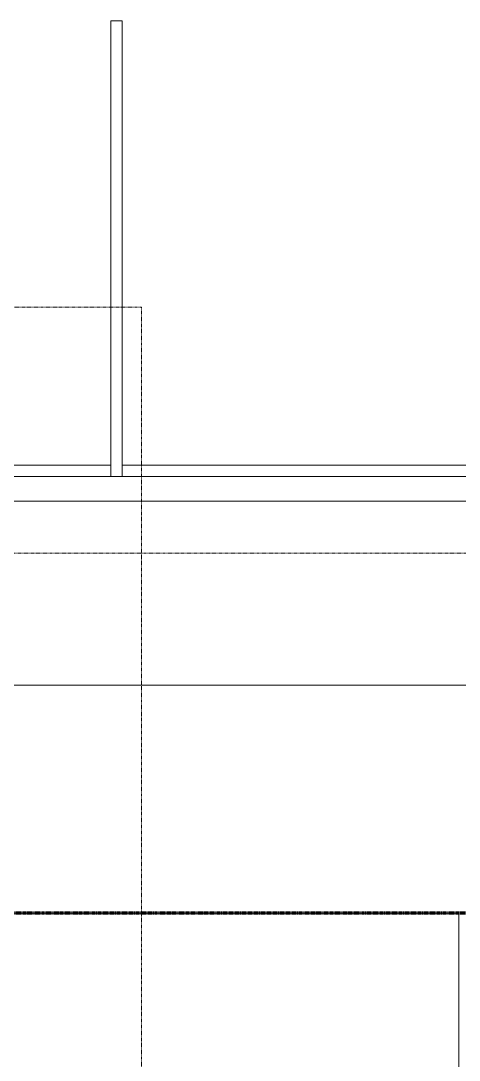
# Model space of a CAD drawing. Header units: inches. Extents: x -4450 to -273, y 9564 to 12971.
# Drawn here: x -1907.3 to -1791.8, y 12229.8 to 12503.5 of the extents above; entities that cross this region are included whole.
import ezdxf

# ---------------------------------------------------------------- set-up
doc = ezdxf.new("R2010")
doc.units = ezdxf.units.IN
doc.header["$MEASUREMENT"] = 0
doc.linetypes.add('Aligning Line 1_8_', pattern=[0.25, 0.125, -0.125])
doc.linetypes.add('Double Dash 3_8_', pattern=[1, 0.375, -0.125, 0.125, -0.125, 0.125, -0.125])
for name, color, linetype, lineweight in [('0-1', 7, 'Continuous', 5), ('0-3', 7, 'Continuous', 9), ('C-PRKG-1', 7, 'Continuous', 9), ('C-PROP-LINE', 91, 'Double Dash 3_8_', 140), ('C-TOPO', 7, 'Continuous', 9), ('G-ANNO-SYMB-2', 147, 'Aligning Line 1_8_', 9)]:
    doc.layers.add(name, color=color, linetype=linetype, lineweight=lineweight)

# ---------------------------------------------------------------- blocks, each defined once
blk = doc.blocks.new('Parking_Stall_Multiple2 - street parking-1355854-FLOOR PLAN - ROOF')
at = {"layer": 'C-PRKG-1'}
for p, q in [((0, -1680), (0, -1923)), ((3, -1920), (3, -1683)), ((120, -1920), (0, -1920)), ((0, -1920), (0, -2163)), ((120, -1920), (3, -1920)), ((120, -1923), (120, -1920)), ((120, -1923), (120, -1920)), ((0, -1923), (120, -1923)), ((3, -2160), (3, -1923)), ((3, -1923), (120, -1923))]:
    blk.add_line(p, q, dxfattribs=at)
blk = doc.blocks.new('CTR  - Topography_rvt-1-FLOOR PLAN - ROOF')
at = {"layer": 'C-TOPO'}
for p, q in [((-1877.85, 12377.07), (-1964.49, 12377.07)), ((-1964.49, 12377.07), (-1877.85, 12377.07)), ((-1800.42, 12377.07), (-1877.85, 12377.07)), ((-1877.85, 12377.07), (-1800.42, 12377.07)), ((-1545.13, 12377.07), (-1800.42, 12377.07)), ((-1800.42, 12377.07), (-1545.13, 12377.07)), ((-1969.36, 12328.59), (-1880.52, 12328.59)), ((-1880.52, 12328.59), (-1969.36, 12328.59)), ((-1880.52, 12328.59), (-1801.13, 12328.59)), ((-1801.13, 12328.59), (-1880.52, 12328.59)), ((-1801.13, 12328.59), (-1539.36, 12328.59)), ((-1539.36, 12328.59), (-1801.13, 12328.59)), ((-1883.83, 12268.59), (-1975.39, 12268.59)), ((-1975.39, 12268.59), (-1883.83, 12268.59)), ((-1802, 12268.59), (-1883.83, 12268.59)), ((-1883.83, 12268.59), (-1802, 12268.59)), ((-1791.92, 12268.59), (-1802, 12268.59)), ((-1802, 12268.59), (-1791.92, 12268.59)), ((-1791.92, 12191.6), (-1791.92, 12268.59)), ((-1791.92, 12268.59), (-1791.92, 12191.6))]:
    blk.add_line(p, q, dxfattribs=at)
at = {"layer": '0-3', "rotation": 89.99999999999908}
blk.add_blockref('Parking_Stall_Multiple2 - street parking-1355854-FLOOR PLAN - ROOF', (-3803.58, 12383.54), dxfattribs=at)
blk = doc.blocks.new('CTR - 1st Phase - Common Walls_rvt-1-FLOOR PLAN - ROOF')
at = {"layer": 'G-ANNO-SYMB-2'}
for p, q in [((-1875.5, 12428.12), (-4166.61, 12428.12)), ((-1875.5, 12428.12), (-1875.5, 9706.24)), ((-583.13, 12363.34), (-4111.25, 12363.34))]:
    blk.add_line(p, q, dxfattribs=at)
blk = doc.blocks.new('Family - ___-1878357-FLOOR PLAN - ROOF')
at = {"layer": 'C-PROP-LINE'}
blk.add_line((-3989.61, 12268.69), (-629.56, 12268.69), dxfattribs=at)

msp = doc.modelspace()

# ---------------------------------------------------------------- block references
at = {"layer": '0-1'}
for name in ['CTR  - Topography_rvt-1-FLOOR PLAN - ROOF', 'CTR - 1st Phase - Common Walls_rvt-1-FLOOR PLAN - ROOF']:
    msp.add_blockref(name, (0, 0), dxfattribs=at)
at = {"layer": 'C-PROP-LINE'}
msp.add_blockref('Family - ___-1878357-FLOOR PLAN - ROOF', (0, 0), dxfattribs=at)

doc.saveas('drawing.dxf')
